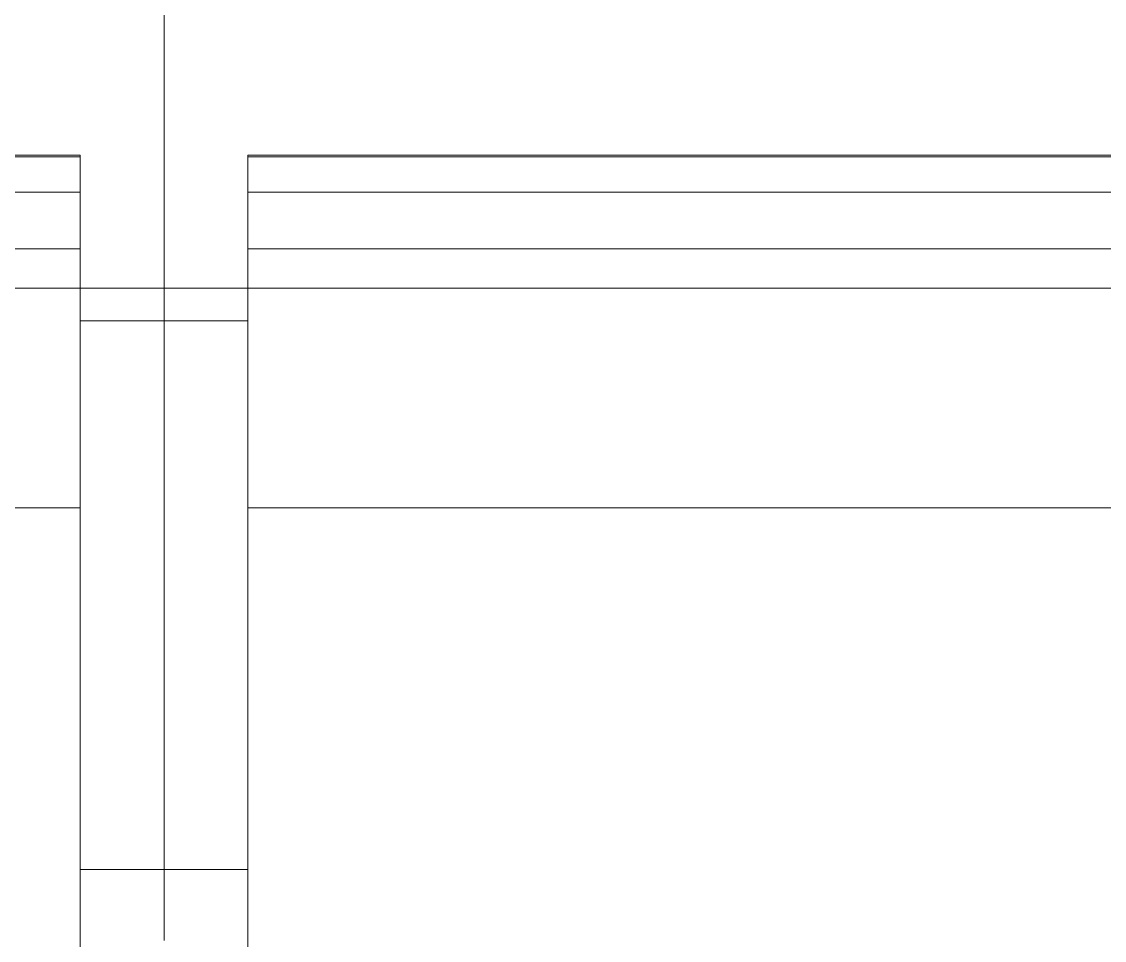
# Model space of a CAD drawing. Header units: millimetres. Extents: x -46169 to 237885, y -84465 to 18123.
# Drawn here: x 118248.1 to 118565, y -80473.6 to -80204.5 of the extents above; entities that cross this region are included whole.
import ezdxf

# ---------------------------------------------------------------- set-up
doc = ezdxf.new("R2010")
doc.units = ezdxf.units.MM
doc.header["$MEASUREMENT"] = 0
doc.linetypes.add('Wipeout_Contour', pattern=[1000, 0, -1000])
doc.layers.add('0_Pen_No__85', color=8, linetype='Continuous', lineweight=20)
doc.layers.add('New_A-35-M_FFE_Fixed_Pen_No__1', color=7, linetype='Continuous', lineweight=13)
doc.layers.add('New_A-25-M_Wall_Ext', color=7, linetype='Continuous')
doc.layers.add('New_A-35-M_FFE_Fixed', color=7, linetype='Continuous')

# ---------------------------------------------------------------- blocks, each defined once
blk = doc.blocks.new('Section Elem_2_2', base_point=(64459.15, -84332.61))
at = {"color": 254, "linetype": 'Wipeout_Contour', "lineweight": 0, "ltscale": 863243.063228}
blk.add_wipeout([(116728.38, -78182.61), (116728.38, -79726.43), (121319.73, -79726.43), (121319.73, -80282.61), (121879.36, -80282.61), (121879.36, -78182.61)], dxfattribs=at).dxf.layer = 'New_A-25-M_Wall_Ext'
blk = doc.blocks.new('Section Elem_27_2', base_point=(64459.15, -84332.61))
at = {"color": 254, "linetype": 'Wipeout_Contour', "lineweight": 0, "ltscale": 572561.452309}
blk.add_wipeout([(118289.73, -80189.27), (118289.73, -80204.54), (118839.73, -80204.54), (118839.73, -80189.27)], dxfattribs=at).dxf.layer = 'New_A-35-M_FFE_Fixed'
at = {"color": 254, "linetype": 'Wipeout_Contour', "lineweight": 0, "ltscale": 572666.666467}
blk.add_wipeout([(118815.23, -80243.61), (118314.23, -80243.61), (118314.23, -80244.13), (118815.23, -80244.13)], dxfattribs=at).dxf.layer = 'New_A-35-M_FFE_Fixed'
at = {"color": 254, "linetype": 'Wipeout_Contour', "lineweight": 0, "ltscale": 572691.478525}
blk.add_wipeout([(118815.23, -80254.45), (118314.23, -80254.45), (118314.23, -80255.42), (118815.23, -80255.42)], dxfattribs=at).dxf.layer = 'New_A-35-M_FFE_Fixed'
at = {"color": 254, "linetype": 'Wipeout_Contour', "lineweight": 0, "ltscale": 572718.630803}
blk.add_wipeout([(118815.23, -80265.7), (118314.23, -80265.7), (118314.23, -80268.38), (118815.23, -80268.38)], dxfattribs=at).dxf.layer = 'New_A-35-M_FFE_Fixed'
at = {"color": 254, "linetype": 'Wipeout_Contour', "lineweight": 0, "ltscale": 859698.492587}
blk.add_wipeout([(118815.23, -80346.96), (118314.23, -80346.96), (118314.23, -80503.33), (118344.23, -80503.33), (118785.23, -80503.33), (118815.23, -80503.33)], dxfattribs=at).dxf.layer = 'New_A-35-M_FFE_Fixed'
at = {"color": 254, "linetype": 'Wipeout_Contour', "lineweight": 0, "ltscale": 572697.710692}
blk.add_wipeout([(118815.23, -80256.82), (118314.23, -80256.82), (118314.23, -80258.61), (118815.23, -80258.61)], dxfattribs=at).dxf.layer = 'New_A-35-M_FFE_Fixed'
at = {"color": 254, "linetype": 'Wipeout_Contour', "lineweight": 0, "ltscale": 572812.784757}
blk.add_wipeout([(118314.23, -80271.08), (118314.23, -80346.96), (118815.23, -80346.96), (118815.23, -80271.08)], dxfattribs=at).dxf.layer = 'New_A-35-M_FFE_Fixed'
at = {"color": 254, "linetype": 'Wipeout_Contour', "lineweight": 0, "ltscale": 572060.060415}
blk.add_wipeout([(118289.73, -80351.09), (118289.73, -80371.46), (118314.23, -80371.46), (118314.23, -80351.09)], dxfattribs=at).dxf.layer = 'New_A-35-M_FFE_Fixed'
at = {"color": 254, "linetype": 'Wipeout_Contour', "lineweight": 0, "ltscale": 572152.084259}
blk.add_wipeout([(118289.73, -80391.97), (118289.73, -80412.46), (118314.23, -80412.46), (118314.23, -80391.97)], dxfattribs=at).dxf.layer = 'New_A-35-M_FFE_Fixed'
at = {"color": 254, "linetype": 'Wipeout_Contour', "lineweight": 0, "ltscale": 572304.768963}
blk.add_wipeout([(118289.73, -80466.62), (118289.73, -80473.58), (118314.23, -80473.58), (118314.23, -80466.62)], dxfattribs=at).dxf.layer = 'New_A-35-M_FFE_Fixed'
at = {"color": 254, "linetype": 'Wipeout_Contour', "lineweight": 0, "ltscale": 572694.130278}
blk.add_wipeout([(118314.23, -80255.42), (118314.23, -80256.82), (118815.23, -80256.82), (118815.23, -80255.42)], dxfattribs=at).dxf.layer = 'New_A-35-M_FFE_Fixed'
at = {"color": 254, "linetype": 'Wipeout_Contour', "lineweight": 0, "ltscale": 572702.103699}
blk.add_wipeout([(118815.23, -80258.61), (118314.23, -80258.61), (118314.23, -80260.74), (118815.23, -80260.74)], dxfattribs=at).dxf.layer = 'New_A-35-M_FFE_Fixed'
at = {"color": 254, "linetype": 'Wipeout_Contour', "lineweight": 0, "ltscale": 572724.659839}
blk.add_wipeout([(118815.23, -80268.38), (118314.23, -80268.38), (118314.23, -80271.08), (118815.23, -80271.08)], dxfattribs=at).dxf.layer = 'New_A-35-M_FFE_Fixed'
at = {"color": 254, "linetype": 'Wipeout_Contour', "lineweight": 0, "ltscale": 571926.175575}
blk.add_wipeout([(118289.73, -80311.28), (118314.23, -80311.28), (118314.23, -80292.11), (118289.73, -80292.11)], dxfattribs=at).dxf.layer = 'New_A-35-M_FFE_Fixed'
at = {"color": 254, "linetype": 'Wipeout_Contour', "lineweight": 0, "ltscale": 572106.000172}
blk.add_wipeout([(118289.73, -80371.46), (118289.73, -80391.97), (118314.23, -80391.97), (118314.23, -80371.46)], dxfattribs=at).dxf.layer = 'New_A-35-M_FFE_Fixed'
at = {"color": 254, "linetype": 'Wipeout_Contour', "lineweight": 0, "ltscale": 572289.171216}
blk.add_wipeout([(118289.73, -80459.71), (118289.73, -80466.62), (118314.23, -80466.62), (118314.23, -80459.71)], dxfattribs=at).dxf.layer = 'New_A-35-M_FFE_Fixed'
at = {"color": 254, "linetype": 'Wipeout_Contour', "lineweight": 0, "ltscale": 572678.824931}
blk.add_wipeout([(118314.23, -80244.13), (118314.23, -80254.45), (118815.23, -80254.45), (118815.23, -80244.13)], dxfattribs=at).dxf.layer = 'New_A-35-M_FFE_Fixed'
at = {"color": 254, "linetype": 'Wipeout_Contour', "lineweight": 0, "ltscale": 572707.166888}
blk.add_wipeout([(118815.23, -80260.74), (118314.23, -80260.74), (118314.23, -80263.13), (118815.23, -80263.13)], dxfattribs=at).dxf.layer = 'New_A-35-M_FFE_Fixed'
at = {"color": 254, "linetype": 'Wipeout_Contour', "lineweight": 0, "ltscale": 571969.845294}
blk.add_wipeout([(118314.23, -80311.28), (118289.73, -80311.28), (118289.73, -80330.99), (118314.23, -80330.99)], dxfattribs=at).dxf.layer = 'New_A-35-M_FFE_Fixed'
at = {"color": 254, "linetype": 'Wipeout_Contour', "lineweight": 0, "ltscale": 572273.706849}
blk.add_wipeout([(118289.73, -80452.87), (118289.73, -80459.71), (118314.23, -80459.71), (118314.23, -80452.87)], dxfattribs=at).dxf.layer = 'New_A-35-M_FFE_Fixed'
at = {"color": 254, "linetype": 'Wipeout_Contour', "lineweight": 0, "ltscale": 572712.73611}
blk.add_wipeout([(118815.23, -80263.13), (118314.23, -80263.13), (118314.23, -80265.7), (118815.23, -80265.7)], dxfattribs=at).dxf.layer = 'New_A-35-M_FFE_Fixed'
at = {"color": 254, "linetype": 'Wipeout_Contour', "lineweight": 0, "ltscale": 715031.426237}
blk.add_wipeout([(118314.23, -80330.99), (118289.73, -80330.99), (118289.73, -80351.09), (118314.23, -80351.09), (118314.23, -80346.96)], dxfattribs=at).dxf.layer = 'New_A-35-M_FFE_Fixed'
at = {"color": 254, "linetype": 'Wipeout_Contour', "lineweight": 0, "ltscale": 572243.447182}
blk.add_wipeout([(118289.73, -80432.81), (118289.73, -80452.87), (118314.23, -80452.87), (118314.23, -80432.81)], dxfattribs=at).dxf.layer = 'New_A-35-M_FFE_Fixed'
at = {"layer": 'New_A-35-M_FFE_Fixed_Pen_No__1', "linetype": 'Continuous'}
for p, q in [((118314.23, -80346.96), (118815.23, -80346.96)), ((118289.73, -80452.87), (118314.23, -80452.87))]:
    blk.add_line(p, q, dxfattribs=at)
at = {"color": 254, "linetype": 'Wipeout_Contour', "lineweight": 0, "ltscale": 714786.927099}
blk.add_wipeout([(118314.23, -80249.35), (118289.73, -80249.35), (118289.73, -80263.87), (118314.23, -80263.87), (118314.23, -80250.05)], dxfattribs=at).dxf.layer = 'New_A-35-M_FFE_Fixed'
at = {"color": 254, "linetype": 'Wipeout_Contour', "lineweight": 0, "ltscale": 572198.002874}
blk.add_wipeout([(118289.73, -80432.81), (118314.23, -80432.81), (118314.23, -80412.46), (118289.73, -80412.46)], dxfattribs=at).dxf.layer = 'New_A-35-M_FFE_Fixed'
at = {"layer": 'New_A-35-M_FFE_Fixed_Pen_No__1', "linetype": 'Continuous'}
for p, q in [((118314.23, -80254.45), (118815.23, -80254.45)), ((118314.23, -80255.42), (118314.23, -80254.45)), ((118314.23, -80256.82), (118314.23, -80255.42)), ((118314.23, -80258.61), (118314.23, -80256.82)), ((118314.23, -80260.74), (118314.23, -80258.61)), ((118314.23, -80503.33), (118314.23, -80346.96))]:
    blk.add_line(p, q, dxfattribs=at)
at = {"color": 254, "linetype": 'Wipeout_Contour', "lineweight": 0, "ltscale": 1431669.483982709}
blk.add_wipeout([(118289.73, -80249.35), (118314.23, -80249.35), (118314.23, -80244.13), (118314.23, -80243.61), (118815.23, -80243.61), (118815.23, -80244.13), (118815.23, -80249.35), (118839.73, -80249.35), (118839.73, -80234.61), (118289.73, -80234.61)], dxfattribs=at).dxf.layer = 'New_A-35-M_FFE_Fixed'
at = {"color": 254, "linetype": 'Wipeout_Contour', "lineweight": 0, "ltscale": 714828.074366}
blk.add_wipeout([(118314.23, -80263.87), (118289.73, -80263.87), (118289.73, -80278.13), (118314.23, -80278.13), (118314.23, -80265.7)], dxfattribs=at).dxf.layer = 'New_A-35-M_FFE_Fixed'
at = {"layer": 'New_A-35-M_FFE_Fixed_Pen_No__1', "linetype": 'Continuous'}
for p, q in [((118314.23, -80243.61), (118815.23, -80243.61)), ((118314.23, -80244.13), (118314.23, -80243.61)), ((118314.23, -80244.13), (118815.23, -80244.13)), ((118314.23, -80254.45), (118314.23, -80244.13)), ((118314.23, -80263.13), (118314.23, -80260.74)), ((118314.23, -80265.7), (118314.23, -80263.13)), ((118314.23, -80268.38), (118314.23, -80265.7)), ((118314.23, -80271.08), (118314.23, -80268.38)), ((118314.23, -80271.08), (118815.23, -80271.08))]:
    blk.add_line(p, q, dxfattribs=at)
at = {"color": 254, "linetype": 'Wipeout_Contour', "lineweight": 0, "ltscale": 572629.210916}
blk.add_wipeout([(118839.73, -80234.61), (118839.73, -80219.66), (118289.73, -80219.66), (118289.73, -80234.61)], dxfattribs=at).dxf.layer = 'New_A-35-M_FFE_Fixed'
at = {"color": 254, "linetype": 'Wipeout_Contour', "lineweight": 0, "ltscale": 571888.941731}
blk.add_wipeout([(118289.73, -80278.13), (118289.73, -80292.11), (118314.23, -80292.11), (118314.23, -80278.13)], dxfattribs=at).dxf.layer = 'New_A-35-M_FFE_Fixed'
at = {"layer": 'New_A-35-M_FFE_Fixed_Pen_No__1', "linetype": 'Continuous'}
for p, q in [((118314.23, -80346.96), (118314.23, -80271.08)), ((118289.73, -80292.11), (118314.23, -80292.11))]:
    blk.add_line(p, q, dxfattribs=at)
at = {"color": 254, "linetype": 'Wipeout_Contour', "lineweight": 0, "ltscale": 572595.510485}
blk.add_wipeout([(118289.73, -80219.66), (118839.73, -80219.66), (118839.73, -80204.54), (118289.73, -80204.54)], dxfattribs=at).dxf.layer = 'New_A-35-M_FFE_Fixed'
blk = doc.blocks.new('Section Elem_28_2', base_point=(64459.15, -84332.61))
at = {"color": 254, "linetype": 'Wipeout_Contour', "lineweight": 0, "ltscale": 570846.050897}
blk.add_wipeout([(117764.23, -80243.61), (117764.23, -80244.13), (118265.23, -80244.13), (118265.23, -80243.61)], dxfattribs=at).dxf.layer = 'New_A-35-M_FFE_Fixed'
at = {"color": 254, "linetype": 'Wipeout_Contour', "lineweight": 0, "ltscale": 570870.942086}
blk.add_wipeout([(117764.23, -80254.45), (117764.23, -80255.42), (118265.23, -80255.42), (118265.23, -80254.45)], dxfattribs=at).dxf.layer = 'New_A-35-M_FFE_Fixed'
at = {"color": 254, "linetype": 'Wipeout_Contour', "lineweight": 0, "ltscale": 570898.18095}
blk.add_wipeout([(117764.23, -80265.7), (117764.23, -80268.38), (118265.23, -80268.38), (118265.23, -80265.7)], dxfattribs=at).dxf.layer = 'New_A-35-M_FFE_Fixed'
at = {"color": 254, "linetype": 'Wipeout_Contour', "lineweight": 0, "ltscale": 856969.79471}
blk.add_wipeout([(117764.23, -80346.96), (117764.23, -80503.33), (117794.23, -80503.33), (118235.23, -80503.33), (118265.23, -80503.33), (118265.23, -80346.96)], dxfattribs=at).dxf.layer = 'New_A-35-M_FFE_Fixed'
at = {"color": 254, "linetype": 'Wipeout_Contour', "lineweight": 0, "ltscale": 570877.194128}
blk.add_wipeout([(117764.23, -80256.82), (117764.23, -80258.61), (118265.23, -80258.61), (118265.23, -80256.82)], dxfattribs=at).dxf.layer = 'New_A-35-M_FFE_Fixed'
at = {"color": 254, "linetype": 'Wipeout_Contour', "lineweight": 0, "ltscale": 570992.635048}
blk.add_wipeout([(117764.23, -80346.96), (118265.23, -80346.96), (118265.23, -80271.08), (117764.23, -80271.08)], dxfattribs=at).dxf.layer = 'New_A-35-M_FFE_Fixed'
at = {"color": 254, "linetype": 'Wipeout_Contour', "lineweight": 0, "ltscale": 571978.997698}
blk.add_wipeout([(118265.23, -80371.46), (118289.73, -80371.46), (118289.73, -80351.09), (118265.23, -80351.09)], dxfattribs=at).dxf.layer = 'New_A-35-M_FFE_Fixed'
at = {"color": 254, "linetype": 'Wipeout_Contour', "lineweight": 0, "ltscale": 572071.034599}
blk.add_wipeout([(118289.73, -80391.97), (118265.23, -80391.97), (118265.23, -80412.46), (118289.73, -80412.46)], dxfattribs=at).dxf.layer = 'New_A-35-M_FFE_Fixed'
at = {"color": 254, "linetype": 'Wipeout_Contour', "lineweight": 0, "ltscale": 572223.740935}
blk.add_wipeout([(118289.73, -80466.62), (118265.23, -80466.62), (118265.23, -80473.58), (118289.73, -80473.58)], dxfattribs=at).dxf.layer = 'New_A-35-M_FFE_Fixed'
at = {"color": 254, "linetype": 'Wipeout_Contour', "lineweight": 0, "ltscale": 570873.602295}
blk.add_wipeout([(117764.23, -80256.82), (118265.23, -80256.82), (118265.23, -80255.42), (117764.23, -80255.42)], dxfattribs=at).dxf.layer = 'New_A-35-M_FFE_Fixed'
at = {"color": 254, "linetype": 'Wipeout_Contour', "lineweight": 0, "ltscale": 570881.601144}
blk.add_wipeout([(117764.23, -80258.61), (117764.23, -80260.74), (118265.23, -80260.74), (118265.23, -80258.61)], dxfattribs=at).dxf.layer = 'New_A-35-M_FFE_Fixed'
at = {"color": 254, "linetype": 'Wipeout_Contour', "lineweight": 0, "ltscale": 570904.229211}
blk.add_wipeout([(117764.23, -80268.38), (117764.23, -80271.08), (118265.23, -80271.08), (118265.23, -80268.38)], dxfattribs=at).dxf.layer = 'New_A-35-M_FFE_Fixed'
at = {"color": 254, "linetype": 'Wipeout_Contour', "lineweight": 0, "ltscale": 571845.093912}
blk.add_wipeout([(118265.23, -80311.28), (118289.73, -80311.28), (118289.73, -80292.11), (118265.23, -80292.11)], dxfattribs=at).dxf.layer = 'New_A-35-M_FFE_Fixed'
at = {"color": 254, "linetype": 'Wipeout_Contour', "lineweight": 0, "ltscale": 572024.943992}
blk.add_wipeout([(118289.73, -80371.46), (118265.23, -80371.46), (118265.23, -80391.97), (118289.73, -80391.97)], dxfattribs=at).dxf.layer = 'New_A-35-M_FFE_Fixed'
at = {"color": 254, "linetype": 'Wipeout_Contour', "lineweight": 0, "ltscale": 572208.140968}
blk.add_wipeout([(118265.23, -80466.62), (118289.73, -80466.62), (118289.73, -80459.71), (118265.23, -80459.71)], dxfattribs=at).dxf.layer = 'New_A-35-M_FFE_Fixed'
at = {"layer": 'New_A-35-M_FFE_Fixed_Pen_No__1', "linetype": 'Continuous'}
for p, q in [((118289.73, -80391.97), (118289.73, -80371.46)), ((118289.73, -80473.58), (118289.73, -80466.62))]:
    blk.add_line(p, q, dxfattribs=at)
at = {"color": 254, "linetype": 'Wipeout_Contour', "lineweight": 0, "ltscale": 570858.248137}
blk.add_wipeout([(117764.23, -80244.13), (117764.23, -80254.45), (118265.23, -80254.45), (118265.23, -80244.13)], dxfattribs=at).dxf.layer = 'New_A-35-M_FFE_Fixed'
at = {"color": 254, "linetype": 'Wipeout_Contour', "lineweight": 0, "ltscale": 570886.680478}
blk.add_wipeout([(117764.23, -80260.74), (117764.23, -80263.13), (118265.23, -80263.13), (118265.23, -80260.74)], dxfattribs=at).dxf.layer = 'New_A-35-M_FFE_Fixed'
at = {"color": 254, "linetype": 'Wipeout_Contour', "lineweight": 0, "ltscale": 571888.769811}
blk.add_wipeout([(118289.73, -80311.28), (118265.23, -80311.28), (118265.23, -80330.99), (118289.73, -80330.99)], dxfattribs=at).dxf.layer = 'New_A-35-M_FFE_Fixed'
at = {"color": 254, "linetype": 'Wipeout_Contour', "lineweight": 0, "ltscale": 572192.6744}
blk.add_wipeout([(118265.23, -80459.71), (118289.73, -80459.71), (118289.73, -80452.87), (118265.23, -80452.87)], dxfattribs=at).dxf.layer = 'New_A-35-M_FFE_Fixed'
at = {"layer": 'New_A-35-M_FFE_Fixed_Pen_No__1', "linetype": 'Continuous'}
blk.add_line((118289.73, -80466.62), (118289.73, -80459.71), dxfattribs=at)
at = {"color": 254, "linetype": 'Wipeout_Contour', "lineweight": 0, "ltscale": 570892.26746}
blk.add_wipeout([(117764.23, -80263.13), (117764.23, -80265.7), (118265.23, -80265.7), (118265.23, -80263.13)], dxfattribs=at).dxf.layer = 'New_A-35-M_FFE_Fixed'
at = {"color": 254, "linetype": 'Wipeout_Contour', "lineweight": 0, "ltscale": 571933.504493}
blk.add_wipeout([(118265.23, -80351.09), (118289.73, -80351.09), (118289.73, -80330.99), (118265.23, -80330.99)], dxfattribs=at).dxf.layer = 'New_A-35-M_FFE_Fixed'
at = {"color": 254, "linetype": 'Wipeout_Contour', "lineweight": 0, "ltscale": 572162.410433}
blk.add_wipeout([(118265.23, -80452.87), (118289.73, -80452.87), (118289.73, -80432.81), (118265.23, -80432.81)], dxfattribs=at).dxf.layer = 'New_A-35-M_FFE_Fixed'
at = {"layer": 'New_A-35-M_FFE_Fixed_Pen_No__1', "linetype": 'Continuous'}
for p, q in [((118289.73, -80330.99), (118289.73, -80311.28)), ((118289.73, -80351.09), (118289.73, -80330.99)), ((118265.23, -80346.96), (117764.23, -80346.96)), ((118289.73, -80371.46), (118289.73, -80351.09)), ((118289.73, -80452.87), (118265.23, -80452.87)), ((118289.73, -80459.71), (118289.73, -80452.87))]:
    blk.add_line(p, q, dxfattribs=at)
at = {"color": 254, "linetype": 'Wipeout_Contour', "lineweight": 0, "ltscale": 571743.817655}
blk.add_wipeout([(118289.73, -80249.35), (118265.23, -80249.35), (118265.23, -80263.87), (118289.73, -80263.87)], dxfattribs=at).dxf.layer = 'New_A-35-M_FFE_Fixed'
at = {"color": 254, "linetype": 'Wipeout_Contour', "lineweight": 0, "ltscale": 572116.95972}
blk.add_wipeout([(118289.73, -80412.46), (118265.23, -80412.46), (118265.23, -80432.81), (118289.73, -80432.81)], dxfattribs=at).dxf.layer = 'New_A-35-M_FFE_Fixed'
at = {"layer": 'New_A-35-M_FFE_Fixed_Pen_No__1', "linetype": 'Continuous'}
for p, q in [((118265.23, -80254.45), (117764.23, -80254.45)), ((118265.23, -80255.42), (118265.23, -80254.45)), ((118265.23, -80256.82), (118265.23, -80255.42)), ((118265.23, -80258.61), (118265.23, -80256.82)), ((118265.23, -80260.74), (118265.23, -80258.61)), ((118265.23, -80503.33), (118265.23, -80346.96)), ((118289.73, -80412.46), (118289.73, -80391.97)), ((118289.73, -80432.81), (118289.73, -80412.46)), ((118289.73, -80452.87), (118289.73, -80432.81))]:
    blk.add_line(p, q, dxfattribs=at)
at = {"color": 254, "linetype": 'Wipeout_Contour', "lineweight": 0, "ltscale": 1141694.472562272}
blk.add_wipeout([(117739.73, -80234.61), (117739.73, -80249.35), (117764.23, -80249.35), (117764.23, -80243.61), (118265.23, -80243.61), (118265.23, -80249.35), (118289.73, -80249.35), (118289.73, -80234.61)], dxfattribs=at).dxf.layer = 'New_A-35-M_FFE_Fixed'
at = {"color": 254, "linetype": 'Wipeout_Contour', "lineweight": 0, "ltscale": 571776.135226}
blk.add_wipeout([(118289.73, -80263.87), (118265.23, -80263.87), (118265.23, -80278.13), (118289.73, -80278.13)], dxfattribs=at).dxf.layer = 'New_A-35-M_FFE_Fixed'
at = {"layer": 'New_A-35-M_FFE_Fixed_Pen_No__1', "linetype": 'Continuous'}
for p, q in [((118265.23, -80243.61), (117764.23, -80243.61)), ((118265.23, -80244.13), (117764.23, -80244.13)), ((118265.23, -80244.13), (118265.23, -80243.61)), ((118265.23, -80254.45), (118265.23, -80244.13)), ((118289.73, -80263.87), (118289.73, -80249.35)), ((118265.23, -80263.13), (118265.23, -80260.74)), ((118265.23, -80265.7), (118265.23, -80263.13)), ((118265.23, -80268.38), (118265.23, -80265.7)), ((118265.23, -80271.08), (117764.23, -80271.08)), ((118265.23, -80271.08), (118265.23, -80268.38))]:
    blk.add_line(p, q, dxfattribs=at)
at = {"color": 254, "linetype": 'Wipeout_Contour', "lineweight": 0, "ltscale": 570808.47626}
blk.add_wipeout([(117739.73, -80234.61), (118289.73, -80234.61), (118289.73, -80219.66), (117739.73, -80219.66)], dxfattribs=at).dxf.layer = 'New_A-35-M_FFE_Fixed'
at = {"color": 254, "linetype": 'Wipeout_Contour', "lineweight": 0, "ltscale": 571807.854755}
blk.add_wipeout([(118289.73, -80278.13), (118265.23, -80278.13), (118265.23, -80292.11), (118289.73, -80292.11)], dxfattribs=at).dxf.layer = 'New_A-35-M_FFE_Fixed'
at = {"layer": 'New_A-35-M_FFE_Fixed_Pen_No__1', "linetype": 'Continuous'}
for p, q in [((118289.73, -80249.35), (118289.73, -80234.61)), ((118289.73, -80278.13), (118289.73, -80263.87)), ((118265.23, -80346.96), (118265.23, -80271.08)), ((118289.73, -80292.11), (118289.73, -80278.13)), ((118289.73, -80292.11), (118265.23, -80292.11)), ((118289.73, -80311.28), (118289.73, -80292.11))]:
    blk.add_line(p, q, dxfattribs=at)
at = {"color": 254, "linetype": 'Wipeout_Contour', "lineweight": 0, "ltscale": 570774.668329}
blk.add_wipeout([(117739.73, -80219.66), (118289.73, -80219.66), (118289.73, -80204.54), (117739.73, -80204.54)], dxfattribs=at).dxf.layer = 'New_A-35-M_FFE_Fixed'
at = {"layer": 'New_A-35-M_FFE_Fixed_Pen_No__1', "linetype": 'Continuous'}
for p, q in [((118289.73, -80204.54), (118289.73, -80189.27)), ((118289.73, -80219.66), (118289.73, -80204.54)), ((118289.73, -80234.61), (118289.73, -80219.66))]:
    blk.add_line(p, q, dxfattribs=at)
blk = doc.blocks.new('I-05 Lecture Theatre Elevation_STORY_MARKER', base_point=(64459.15, -84332.61))
at = {"layer": '0_Pen_No__85', "linetype": 'Continuous'}
blk.add_line((109406.88, -80282.61), (122222.29, -80282.61), dxfattribs=at)

msp = doc.modelspace()

# ---------------------------------------------------------------- block references
at = {"layer": 'New_A-25-M_Wall_Ext'}
msp.add_blockref('Section Elem_2_2', (64459.15, -84332.61), dxfattribs=at)

# ---------------------------------------------------------------- next in the draw order: block references
at = {"layer": 'New_A-35-M_FFE_Fixed'}
msp.add_blockref('Section Elem_27_2', (64459.15, -84332.61), dxfattribs=at)

# ---------------------------------------------------------------- next in the draw order: block references
msp.add_blockref('Section Elem_28_2', (64459.15, -84332.61), dxfattribs=at)

# ---------------------------------------------------------------- next in the draw order: block references
at = {"linetype": 'Continuous', "lineweight": 0}
msp.add_blockref('I-05 Lecture Theatre Elevation_STORY_MARKER', (64459.15, -84332.61), dxfattribs=at)

doc.saveas('drawing.dxf')
